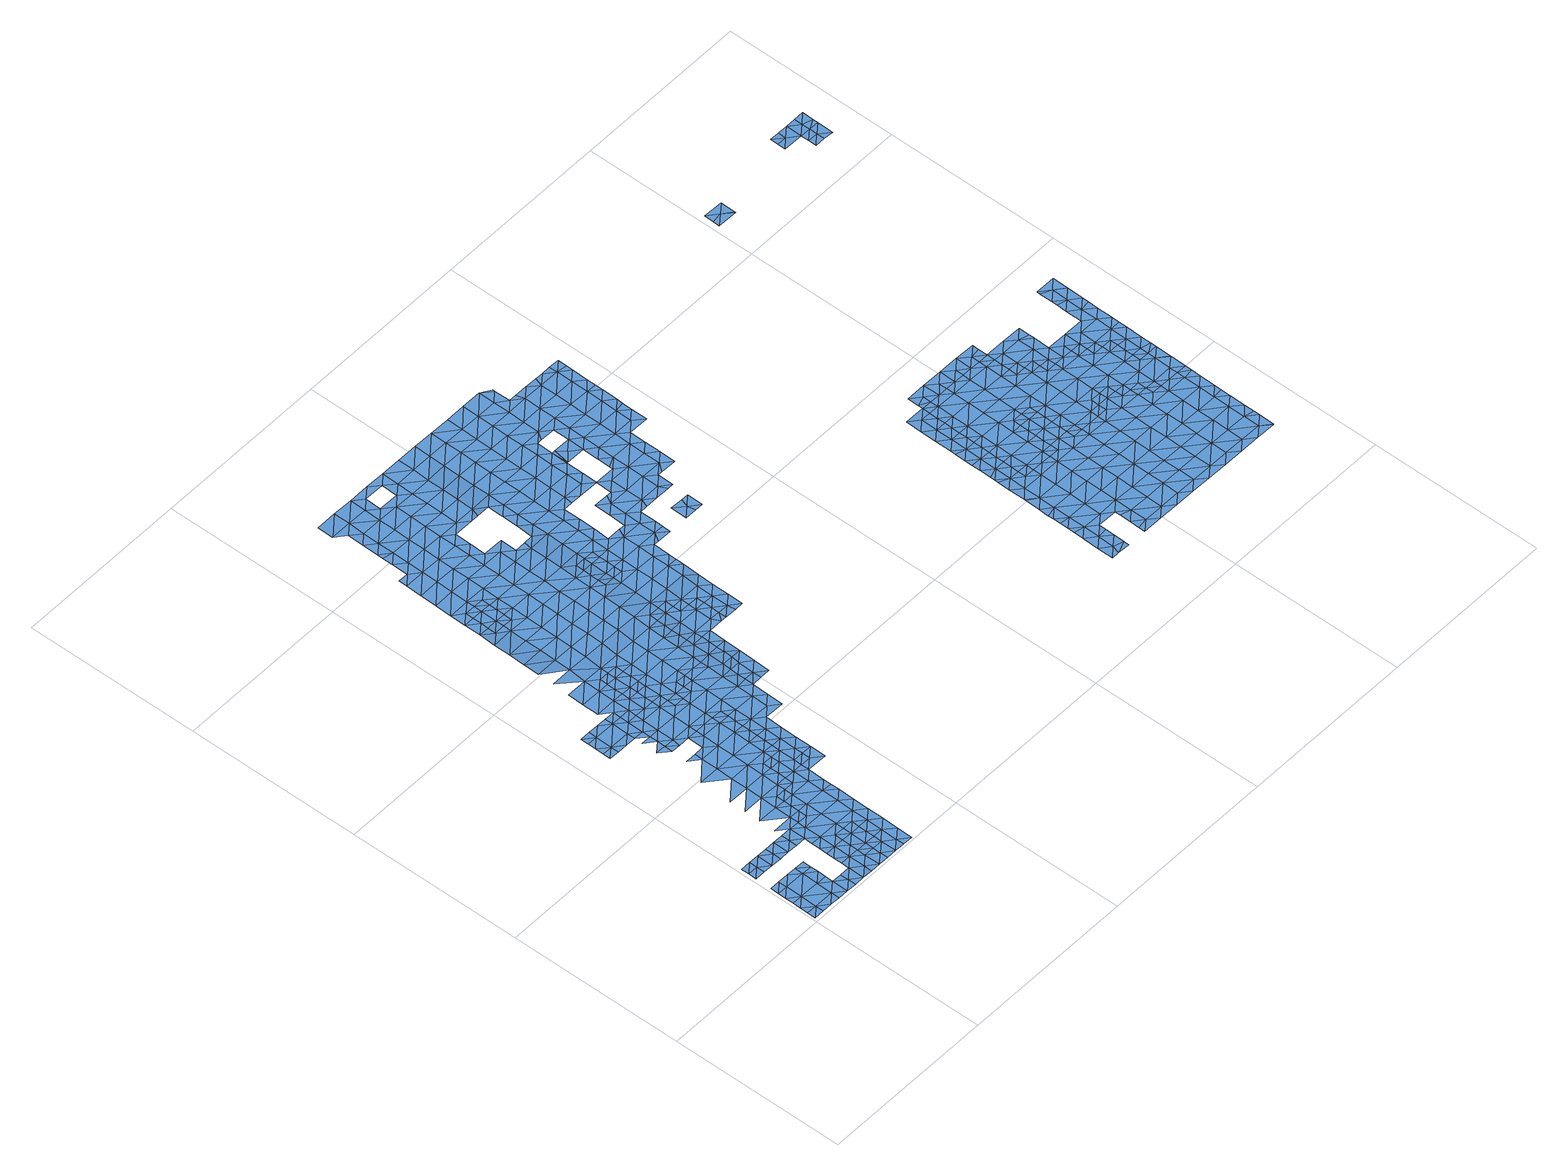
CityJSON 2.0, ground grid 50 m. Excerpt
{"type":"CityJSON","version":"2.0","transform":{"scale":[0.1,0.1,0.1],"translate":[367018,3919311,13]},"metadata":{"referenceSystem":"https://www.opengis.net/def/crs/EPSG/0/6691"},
"CityObjects":{
"waterbody1":{"type":"WaterBody","attributes":{"name":"9","class":"1140","function":"1","WaterBodyRiverFloodingRiskAttribute.description":"5","WaterBodyRiverFloodingRiskAttribute.rankOrg":"1","WaterBodyRiverFloodingRiskAttribute.adminType":"2","WaterBodyRiverFloodingRiskAttribute.scale":"L1"},"geometry":[{"type":"MultiSurface","lod":"1","boundaries":[[[0,1,2]],[[1,3,2]],[[4,5,2]],[[6,5,4]],[[6,7,8]],[[3,9,2]],[[9,3,10]],[[9,11,2]],[[2,11,4]],[[7,12,13]],[[11,14,4]],[[14,15,4]],[[4,15,6]],[[12,16,17]],[[15,18,6]],[[19,17,16]],[[7,6,20]],[[15,21,18]],[[20,22,7]],[[22,16,12]],[[23,24,25]],[[6,18,20]],[[12,7,22]],[[26,24,23]],[[27,19,28]],[[21,29,18]],[[30,31,26]],[[29,32,18]],[[33,20,18]],[[34,35,30]],[[32,33,18]],[[36,37,16]],[[28,19,38]],[[16,22,36]],[[19,16,37]],[[33,39,20]],[[39,40,20]],[[20,40,22]],[[38,19,37]],[[41,36,22]],[[40,41,22]],[[38,42,43]],[[44,45,46]],[[47,48,49]],[[38,37,42]],[[46,47,49]],[[48,50,49]],[[51,37,36]],[[52,41,40]],[[53,43,42]],[[54,45,55]],[[44,46,49]],[[56,51,36]],[[50,57,49]],[[55,45,44]],[[56,36,41]],[[55,58,54]],[[59,54,58]],[[60,44,49]],[[52,61,41]],[[51,62,37]],[[53,42,63]],[[60,49,57]],[[42,37,62]],[[61,64,41]],[[64,65,41]],[[42,62,63]],[[66,44,60]],[[56,41,65]],[[55,44,67]],[[67,44,66]],[[65,68,56]],[[69,58,70]],[[70,71,72]],[[68,73,56]],[[60,57,74]],[[74,57,75]],[[76,77,55]],[[55,77,58]],[[76,55,67]],[[51,56,73]],[[78,72,71]],[[79,63,62]],[[73,80,51]],[[81,60,74]],[[71,82,78]],[[80,83,51]],[[75,84,74]],[[62,51,83]],[[85,78,82]],[[77,86,58]],[[87,79,62]],[[74,88,81]],[[82,89,85]],[[85,90,91]],[[84,88,74]],[[87,62,83]],[[70,58,86]],[[92,93,94]],[[95,84,92]],[[96,71,70]],[[97,79,87]],[[98,91,99]],[[99,100,98]],[[86,77,101]],[[92,94,95]],[[100,102,98]],[[90,85,89]],[[95,103,84]],[[104,70,86]],[[84,103,88]],[[105,82,71]],[[106,98,102]],[[99,91,90]],[[102,107,106]],[[94,108,95]],[[101,109,86]],[[96,70,104]],[[107,110,106]],[[111,112,113]],[[114,106,110]],[[111,88,112]],[[115,99,90]],[[116,117,95]],[[88,103,112]],[[116,95,108]],[[105,71,96]],[[89,82,105]],[[103,95,117]],[[118,113,119]],[[113,112,119]],[[109,118,119]],[[120,121,86]],[[86,109,120]],[[90,89,122]],[[123,112,103]],[[124,125,114]],[[115,90,126]],[[122,89,105]],[[114,110,124]],[[104,86,121]],[[127,114,125]],[[109,119,120]],[[103,117,128]],[[121,129,104]],[[130,119,112]],[[110,131,124]],[[125,132,127]],[[133,90,122]],[[126,90,133]],[[96,104,129]],[[134,127,132]],[[117,135,128]],[[123,103,128]],[[123,130,112]],[[129,136,96]],[[137,120,119]],[[132,138,134]],[[139,140,141]],[[105,96,136]],[[124,131,142]],[[138,141,140]],[[143,126,133]],[[144,126,143]],[[140,134,138]],[[135,145,128]],[[130,137,119]],[[146,144,143]],[[136,147,105]],[[148,121,120]],[[142,149,124]],[[150,125,124]],[[122,105,147]],[[151,152,142]],[[151,146,152]],[[153,123,128]],[[146,143,152]],[[147,154,122]],[[155,129,121]],[[153,128,145]],[[133,122,154]],[[125,156,132]],[[149,142,152]],[[157,141,158]],[[154,159,133]],[[159,152,143]],[[141,138,158]],[[150,124,149]],[[120,137,148]],[[160,136,129]],[[153,161,123]],[[157,162,163]],[[143,133,159]],[[153,145,164]],[[132,165,138]],[[163,162,166]],[[130,123,161]],[[162,157,158]],[[155,121,148]],[[167,149,152]],[[156,125,150]],[[168,147,136]],[[169,170,166]],[[138,171,158]],[[164,172,153]],[[160,129,155]],[[173,150,149]],[[166,162,169]],[[165,132,156]],[[174,154,147]],[[130,161,175]],[[137,130,176]],[[152,159,167]],[[177,178,179]],[[153,180,161]],[[181,179,182]],[[180,153,172]],[[183,170,169]],[[168,136,160]],[[182,170,183]],[[130,175,176]],[[184,156,150]],[[171,138,165]],[[171,185,158]],[[181,177,179]],[[148,137,186]],[[183,181,182]],[[149,167,173]],[[187,188,161]],[[161,188,175]],[[162,158,185]],[[186,137,176]],[[186,189,148]],[[161,180,187]],[[174,147,168]],[[159,154,174]],[[190,191,172]],[[172,191,180]],[[192,165,156]],[[169,162,185]],[[155,148,189]],[[150,173,184]],[[193,194,175]],[[175,194,176]],[[169,195,183]],[[189,196,155]],[[175,188,193]],[[167,159,197]],[[197,159,174]],[[198,180,191]],[[199,195,169]],[[200,173,167]],[[160,155,196]],[[201,186,176]],[[199,169,185]],[[183,195,181]],[[156,184,192]],[[202,201,176]],[[190,203,191]],[[196,204,160]],[[176,194,202]],[[204,174,168]],[[205,206,165]],[[207,167,197]],[[208,184,173]],[[168,160,204]],[[209,185,171]],[[165,192,205]],[[171,165,206]],[[210,192,184]],[[211,191,203]],[[198,191,211]],[[212,197,174]],[[200,167,207]],[[200,208,173]],[[213,186,201]],[[208,210,184]],[[181,195,214]],[[177,181,215]],[[189,186,213]],[[210,216,192]],[[205,192,216]],[[171,206,209]],[[174,204,212]],[[217,195,199]],[[197,218,207]],[[181,214,215]],[[199,185,219]],[[196,220,204]],[[201,221,213]],[[196,189,222]],[[216,223,205]],[[224,218,197]],[[195,225,214]],[[189,213,222]],[[206,205,223]],[[185,209,219]],[[197,212,224]],[[207,226,200]],[[227,228,204]],[[204,228,212]],[[221,229,213]],[[196,230,220]],[[204,220,227]],[[231,209,206]],[[214,232,215]],[[217,199,219]],[[195,217,225]],[[208,200,233]],[[196,222,230]],[[214,225,232]],[[210,208,234]],[[235,236,212]],[[229,237,213]],[[226,207,218]],[[212,228,235]],[[238,239,240]],[[224,212,236]],[[206,223,231]],[[241,239,229]],[[213,242,222]],[[243,220,230]],[[233,200,226]],[[241,240,239]],[[208,233,234]],[[239,237,229]],[[219,209,244]],[[226,245,233]],[[246,217,219]],[[247,225,217]],[[222,248,230]],[[215,232,249]],[[223,250,231]],[[209,231,244]],[[238,251,239]],[[242,213,237]],[[243,230,252]],[[224,236,253]],[[254,255,256]],[[257,255,258]],[[248,252,230]],[[257,256,255]],[[246,219,244]],[[218,224,259]],[[260,247,217]],[[246,260,217]],[[248,222,242]],[[251,261,239]],[[236,262,253]],[[259,224,253]],[[249,232,263]],[[245,226,264]],[[265,266,251]],[[239,267,237]],[[265,258,266]],[[226,218,268]],[[258,255,266]],[[269,231,250]],[[231,270,244]],[[271,255,254]],[[272,273,252]],[[262,274,253]],[[268,218,259]],[[266,261,251]],[[248,272,252]],[[237,275,242]],[[276,266,255]],[[277,263,247]],[[264,226,268]],[[273,272,278]],[[263,279,249]],[[271,276,255]],[[260,277,247]],[[267,239,261]],[[267,275,237]],[[280,281,278]],[[282,259,253]],[[250,283,269]],[[284,285,264]],[[280,274,281]],[[242,286,248]],[[231,269,270]],[[276,287,266]],[[277,279,263]],[[266,287,261]],[[246,244,288]],[[278,272,280]],[[275,286,242]],[[264,268,284]],[[283,289,269]],[[290,268,259]],[[253,274,282]],[[260,246,288]],[[291,277,260]],[[284,292,285]],[[293,267,261]],[[244,270,288]],[[285,292,294]],[[287,293,261]],[[274,280,282]],[[295,284,268]],[[296,289,294]],[[289,297,269]],[[298,279,277]],[[272,248,299]],[[291,260,288]],[[259,282,290]],[[269,300,270]],[[267,301,275]],[[280,302,282]],[[301,267,293]],[[294,292,296]],[[248,286,299]],[[297,300,269]],[[296,297,289]],[[280,272,303]],[[301,304,275]],[[305,286,275]],[[268,290,295]],[[306,290,282]],[[302,306,282]],[[304,305,275]],[[277,291,298]],[[280,303,302]],[[292,284,307]],[[272,299,303]],[[300,308,270]],[[309,291,288]],[[284,295,307]],[[305,310,286]],[[311,295,290]],[[288,270,308]],[[306,311,290]],[[286,310,299]],[[279,298,312]],[[296,292,313]],[[303,314,302]],[[292,307,313]],[[315,307,295]],[[291,316,298]],[[311,315,295]],[[310,317,299]],[[297,296,318]],[[299,317,303]],[[309,288,308]],[[296,313,318]],[[319,314,303]],[[298,320,312]],[[315,321,307]],[[316,320,298]],[[317,310,322]],[[317,323,303]],[[291,309,316]],[[307,324,313]],[[297,318,325]],[[300,297,326]],[[300,327,308]],[[303,323,319]],[[321,324,307]],[[326,297,325]],[[326,327,300]],[[328,317,322]],[[329,321,315]],[[313,330,318]],[[308,331,309]],[[324,330,313]],[[330,325,318]],[[328,332,317]],[[333,319,334]],[[332,335,317]],[[319,323,334]],[[336,337,333]],[[338,326,325]],[[323,317,335]],[[334,336,333]],[[321,329,339]],[[308,327,331]],[[340,334,323]],[[330,338,325]],[[335,340,323]],[[316,309,341]],[[342,327,326]],[[341,309,331]],[[343,324,321]],[[344,321,339]],[[338,342,326]],[[345,337,336]],[[320,316,346]],[[340,347,334]],[[334,347,336]],[[327,348,331]],[[316,341,346]],[[324,349,330]],[[342,348,327]],[[343,321,344]],[[345,336,350]],[[351,350,336]],[[347,351,336]],[[339,352,344]],[[330,353,338]],[[340,354,347]],[[349,353,330]],[[341,331,355]],[[324,343,349]],[[356,347,354]],[[338,357,342]],[[331,348,355]],[[344,358,343]],[[353,357,338]],[[346,341,359]],[[344,352,358]],[[359,341,355]],[[360,350,351]],[[352,350,360]],[[343,361,349]],[[356,362,347]],[[343,358,361]],[[347,363,351]],[[364,346,359]],[[348,342,365]],[[366,352,360]],[[367,349,361]],[[353,349,367]],[[342,357,365]],[[368,359,355]],[[351,369,360]],[[370,362,356]],[[371,367,361]],[[355,348,372]],[[363,369,351]],[[372,348,365]],[[347,362,363]],[[369,366,360]],[[357,353,373]],[[367,371,374]],[[375,374,371]],[[353,367,373]],[[376,364,359]],[[368,355,372]],[[377,362,370]],[[357,378,365]],[[371,379,375]],[[366,380,381]],[[363,362,382]],[[376,359,368]],[[369,380,366]],[[357,373,378]],[[362,377,382]],[[381,380,383]],[[379,384,375]],[[374,375,384]],[[373,385,378]],[[386,379,383]],[[372,365,387]],[[363,388,369]],[[372,389,368]],[[365,378,387]],[[385,390,378]],[[383,380,386]],[[391,388,382]],[[363,382,388]],[[392,384,379]],[[389,372,387]],[[369,393,380]],[[389,394,368]],[[368,395,376]],[[379,386,392]],[[380,393,386]],[[396,387,378]],[[369,388,397]],[[384,398,390]],[[391,399,388]],[[384,392,398]],[[400,392,386]],[[369,397,393]],[[378,390,401]],[[368,394,395]],[[393,400,386]],[[402,397,388]],[[390,398,401]],[[403,398,392]],[[388,399,402]],[[378,401,396]],[[394,389,404]],[[400,403,392]],[[389,387,405]],[[404,406,394]],[[407,401,398]],[[394,406,395]],[[393,397,408]],[[397,402,408]],[[387,396,405]],[[404,389,405]],[[393,409,400]],[[410,395,406]],[[405,411,404]],[[407,398,403]],[[393,408,409]],[[401,412,396]],[[407,412,401]],[[409,413,400]],[[414,405,396]],[[400,415,403]],[[405,416,411]],[[403,417,407]],[[396,412,418]],[[419,413,409]],[[414,396,418]],[[405,414,416]],[[400,413,415]],[[407,420,412]],[[417,420,407]],[[403,415,417]],[[419,421,413]],[[413,421,415]],[[416,414,422]],[[423,414,418]],[[418,412,424]],[[425,417,415]],[[421,426,415]],[[412,420,424]],[[422,414,427]],[[425,415,426]],[[428,420,417]],[[423,418,424]],[[414,423,427]],[[428,417,425]],[[429,430,420]],[[420,430,424]],[[429,420,428]],[[431,427,423]],[[430,432,424]],[[423,424,432]],[[433,431,423]],[[432,434,423]],[[433,423,434]]]}]},
"waterbody2":{"type":"WaterBody","attributes":{"name":"9","class":"1140","function":"1","WaterBodyRiverFloodingRiskAttribute.description":"5","WaterBodyRiverFloodingRiskAttribute.rankOrg":"1","WaterBodyRiverFloodingRiskAttribute.adminType":"2","WaterBodyRiverFloodingRiskAttribute.scale":"L1"},"geometry":[{"type":"MultiSurface","lod":"1","boundaries":[[[435,436,437]],[[438,435,439]],[[440,438,441]],[[442,440,441]],[[443,442,441]],[[444,443,441]],[[445,444,441]],[[437,446,439]],[[446,447,439]],[[447,448,439]],[[448,441,439]],[[441,438,439]],[[435,437,439]],[[445,441,448]]]}]},
"waterbody3":{"type":"WaterBody","attributes":{"name":"9","class":"1140","function":"1","WaterBodyRiverFloodingRiskAttribute.description":"5","WaterBodyRiverFloodingRiskAttribute.rankOrg":"2","WaterBodyRiverFloodingRiskAttribute.adminType":"2","WaterBodyRiverFloodingRiskAttribute.scale":"L1"},"geometry":[{"type":"MultiSurface","lod":"1","boundaries":[[[449,450,451]],[[449,451,452]],[[451,83,452]],[[453,454,455]],[[456,457,458]],[[454,172,459]],[[145,460,459]],[[461,456,462]],[[462,108,463]],[[135,116,460]],[[464,93,92]],[[108,94,463]],[[463,465,462]],[[43,53,466]],[[467,43,466]],[[63,79,465]],[[87,83,451]],[[83,80,452]],[[39,52,40]],[[65,64,468]],[[469,470,471]],[[472,61,52]],[[52,39,472]],[[473,43,467]],[[474,467,466]],[[464,474,93]],[[75,57,464]],[[475,476,477]],[[478,479,477]],[[480,479,478]],[[477,479,481]],[[482,483,484]],[[482,449,452]],[[485,452,486]],[[468,487,486]],[[488,487,468]],[[469,489,470]],[[490,491,492]],[[493,29,494]],[[490,33,32]],[[494,29,21]],[[21,14,494]],[[495,496,497]],[[498,499,500]],[[497,496,501]],[[502,503,500]],[[504,505,506]],[[502,500,499]],[[507,504,506]],[[508,509,510]],[[511,510,509]],[[511,512,510]],[[513,514,512]],[[513,515,514]],[[515,516,514]],[[515,517,516]],[[515,518,517]],[[519,520,521]],[[522,523,519]],[[524,34,30]],[[525,523,35]],[[526,527,528]],[[48,34,529]],[[530,48,47]],[[519,523,525]],[[531,520,519]],[[532,533,530]],[[534,535,531]],[[536,537,538]],[[539,540,481]],[[541,540,539]],[[542,543,544]],[[442,544,545]],[[545,546,547]],[[546,548,547]],[[516,536,538]],[[517,549,550]],[[551,549,517]],[[552,549,551]],[[443,444,528]],[[542,544,527]],[[553,526,528]],[[10,3,527]],[[9,10,554]],[[526,553,555]],[[556,494,554]],[[557,556,558]],[[553,559,555]],[[528,444,553]],[[444,560,553]],[[508,510,561]],[[512,514,510]],[[514,516,538]],[[550,516,517]],[[518,551,517]],[[506,562,507]],[[563,476,564]],[[476,563,477]],[[563,478,477]],[[480,561,479]],[[561,510,479]],[[510,514,479]],[[514,538,479]],[[538,481,479]],[[537,481,538]],[[537,539,481]],[[543,565,544]],[[565,545,544]],[[565,566,545]],[[566,546,545]],[[548,549,547]],[[552,547,549]],[[547,552,436]],[[435,547,436]],[[438,547,435]],[[438,545,547]],[[440,545,438]],[[442,545,440]],[[528,442,443]],[[528,544,442]],[[528,527,544]],[[527,526,10]],[[10,526,554]],[[555,554,526]],[[554,555,556]],[[556,555,558]],[[558,555,559]],[[559,553,567]],[[560,567,553]],[[567,560,568]],[[569,568,560]],[[569,570,568]],[[569,571,570]],[[571,569,446]],[[447,446,569]],[[445,448,560]],[[560,444,445]],[[572,446,437]],[[437,436,572]],[[569,448,447]],[[569,560,448]],[[533,534,531]],[[531,530,533]],[[519,530,531]],[[525,530,519]],[[530,525,48]],[[48,525,34]],[[35,34,525]],[[573,522,519]],[[521,573,519]],[[531,535,574]],[[574,520,531]],[[507,562,575]],[[499,562,506]],[[499,506,502]],[[505,502,506]],[[540,475,481]],[[477,481,475]],[[503,501,500]],[[496,500,501]],[[500,496,498]],[[495,497,1]],[[497,542,1]],[[576,542,497]],[[576,497,501]],[[542,527,1]],[[3,1,527]],[[9,554,11]],[[554,494,11]],[[14,11,494]],[[14,21,15]],[[32,29,490]],[[493,490,29]],[[490,493,491]],[[493,577,491]],[[493,556,577]],[[494,556,493]],[[577,556,557]],[[487,485,486]],[[485,482,452]],[[485,483,482]],[[47,46,530]],[[532,530,46]],[[50,48,529]],[[57,50,529]],[[57,529,464]],[[529,524,464]],[[529,34,524]],[[524,474,464]],[[524,467,474]],[[524,26,467]],[[30,26,524]],[[23,467,26]],[[23,473,467]],[[23,25,473]],[[39,33,472]],[[490,472,33]],[[472,490,471]],[[490,492,471]],[[472,471,61]],[[470,61,471]],[[470,468,61]],[[468,470,488]],[[470,489,488]],[[64,61,468]],[[68,65,486]],[[468,486,65]],[[73,68,486]],[[486,452,73]],[[80,73,452]],[[53,63,466]],[[466,63,465]],[[463,466,465]],[[474,466,463]],[[93,474,463]],[[94,93,463]],[[116,108,460]],[[462,460,108]],[[456,460,462]],[[460,456,459]],[[456,454,459]],[[458,454,456]],[[455,578,453]],[[578,203,453]],[[190,453,203]],[[190,172,453]],[[117,116,135]],[[145,135,460]],[[164,145,459]],[[172,164,459]],[[84,75,464]],[[92,84,464]],[[453,172,454]],[[579,457,461]],[[461,457,456]],[[580,579,461]],[[449,580,461]],[[449,484,580]],[[482,484,449]],[[461,450,449]],[[461,462,450]],[[462,465,450]],[[450,465,97]],[[79,97,465]],[[450,97,451]],[[97,87,451]],[[581,572,582]],[[581,583,572]],[[584,571,583]],[[584,585,571]],[[571,585,570]],[[436,582,572]],[[583,446,572]],[[571,446,583]],[[582,436,552]],[[586,582,552]],[[586,552,551]]]}]},
"waterbody4":{"type":"WaterBody","attributes":{"name":"9","class":"1140","function":"1","WaterBodyRiverFloodingRiskAttribute.description":"5","WaterBodyRiverFloodingRiskAttribute.rankOrg":"1","WaterBodyRiverFloodingRiskAttribute.adminType":"2","WaterBodyRiverFloodingRiskAttribute.scale":"L1"},"geometry":[{"type":"MultiSurface","lod":"1","boundaries":[[[469,492,587]],[[469,471,492]],[[491,588,587]],[[489,587,588]],[[587,489,469]],[[492,491,587]]]}]},
"waterbody5":{"type":"WaterBody","attributes":{"name":"9","class":"1140","function":"1","WaterBodyRiverFloodingRiskAttribute.description":"5","WaterBodyRiverFloodingRiskAttribute.rankOrg":"2","WaterBodyRiverFloodingRiskAttribute.adminType":"2","WaterBodyRiverFloodingRiskAttribute.scale":"L1"},"geometry":[{"type":"MultiSurface","lod":"1","boundaries":[[[589,118,109]],[[101,589,109]],[[118,589,113]],[[590,111,113]],[[113,589,590]],[[101,76,589]],[[76,101,77]],[[81,88,111]],[[76,67,589]],[[589,67,590]],[[67,66,590]],[[66,60,590]],[[81,590,60]],[[81,111,590]]]}]},
"waterbody6":{"type":"WaterBody","attributes":{"name":"9","class":"1140","function":"1","WaterBodyRiverFloodingRiskAttribute.description":"5","WaterBodyRiverFloodingRiskAttribute.rankOrg":"2","WaterBodyRiverFloodingRiskAttribute.adminType":"2","WaterBodyRiverFloodingRiskAttribute.scale":"L1"},"geometry":[{"type":"MultiSurface","lod":"1","boundaries":[[[146,591,592]],[[115,592,99]],[[131,151,142]],[[151,591,146]],[[591,151,131]],[[592,591,102]],[[100,99,592]],[[102,100,592]],[[107,102,591]],[[107,591,110]],[[131,110,591]],[[592,144,146]],[[592,126,144]],[[115,126,592]]]}]},
"waterbody7":{"type":"WaterBody","attributes":{"name":"9","class":"1140","function":"1","WaterBodyRiverFloodingRiskAttribute.description":"5","WaterBodyRiverFloodingRiskAttribute.rankOrg":"1","WaterBodyRiverFloodingRiskAttribute.adminType":"2","WaterBodyRiverFloodingRiskAttribute.scale":"L1"},"geometry":[{"type":"MultiSurface","lod":"1","boundaries":[[[593,594,595]],[[455,458,596]],[[458,455,454]],[[578,596,595]],[[597,594,593]],[[458,457,596]],[[578,455,596]],[[595,596,593]],[[597,593,580]],[[579,580,593]],[[579,593,457]],[[457,593,596]]]}]},
"waterbody8":{"type":"WaterBody","attributes":{"name":"9","class":"1140","function":"1","WaterBodyRiverFloodingRiskAttribute.description":"5","WaterBodyRiverFloodingRiskAttribute.rankOrg":"2","WaterBodyRiverFloodingRiskAttribute.adminType":"2","WaterBodyRiverFloodingRiskAttribute.scale":"L1"},"geometry":[{"type":"MultiSurface","lod":"1","boundaries":[[[265,598,258]],[[599,600,211]],[[599,211,601]],[[599,601,257]],[[599,257,258]],[[193,188,602]],[[598,265,251]],[[598,251,238]],[[187,600,188]],[[202,603,201]],[[240,241,603]],[[188,600,602]],[[198,211,600]],[[241,229,603]],[[221,201,603]],[[202,194,603]],[[194,602,603]],[[603,229,221]],[[258,598,599]],[[601,256,257]],[[240,603,602]],[[193,602,194]],[[187,180,600]],[[180,198,600]],[[238,240,598]],[[598,240,602]],[[600,598,602]],[[599,598,600]]]}]},
"waterbody9":{"type":"WaterBody","attributes":{"name":"9","class":"1140","function":"1","WaterBodyRiverFloodingRiskAttribute.description":"5","WaterBodyRiverFloodingRiskAttribute.rankOrg":"2","WaterBodyRiverFloodingRiskAttribute.adminType":"2","WaterBodyRiverFloodingRiskAttribute.scale":"L1"},"geometry":[{"type":"MultiSurface","lod":"1","boundaries":[[[262,281,274]],[[604,281,262]],[[281,604,278]],[[262,235,604]],[[220,243,227]],[[227,243,605]],[[278,604,605]],[[605,273,278]],[[243,273,605]],[[252,273,243]],[[227,605,228]],[[228,605,604]],[[235,228,604]],[[236,235,262]]]}]},
"waterbody10":{"type":"WaterBody","attributes":{"name":"9","class":"1140","function":"1","WaterBodyRiverFloodingRiskAttribute.description":"5","WaterBodyRiverFloodingRiskAttribute.rankOrg":"1","WaterBodyRiverFloodingRiskAttribute.adminType":"2","WaterBodyRiverFloodingRiskAttribute.scale":"L1"},"geometry":[{"type":"MultiSurface","lod":"1","boundaries":[[[606,607,608]],[[607,606,609]],[[608,607,610]],[[609,611,607]],[[607,612,610]],[[607,611,612]]]}]},
"waterbody11":{"type":"WaterBody","attributes":{"name":"9","class":"1140","function":"1","WaterBodyRiverFloodingRiskAttribute.description":"5","WaterBodyRiverFloodingRiskAttribute.rankOrg":"1","WaterBodyRiverFloodingRiskAttribute.adminType":"2","WaterBodyRiverFloodingRiskAttribute.scale":"L1"},"geometry":[{"type":"MultiSurface","lod":"1","boundaries":[[[613,614,615]],[[616,617,618]],[[619,618,620]],[[621,614,622]],[[614,621,615]],[[623,624,620]],[[619,616,618]],[[625,620,618]],[[619,620,624]],[[623,626,624]],[[626,627,628]],[[627,629,628]],[[621,617,615]],[[616,615,617]],[[615,616,613]],[[630,619,624]],[[626,630,624]],[[628,630,626]],[[631,630,628]],[[632,631,628]],[[629,632,628]],[[625,618,617]]]}]},
"waterbody12":{"type":"WaterBody","attributes":{"name":"9","class":"1140","function":"1","WaterBodyRiverFloodingRiskAttribute.description":"5","WaterBodyRiverFloodingRiskAttribute.rankOrg":"1","WaterBodyRiverFloodingRiskAttribute.adminType":"2","WaterBodyRiverFloodingRiskAttribute.scale":"L1"},"geometry":[{"type":"MultiSurface","lod":"1","boundaries":[[[633,634,635]],[[633,636,637]],[[638,634,639]],[[636,633,635]],[[635,640,636]],[[641,642,643]],[[644,645,646]],[[641,647,638]],[[648,649,647]],[[645,650,646]],[[651,652,648]],[[651,653,652]],[[654,642,655]],[[649,656,635]],[[649,635,647]],[[657,658,659]],[[660,659,661]],[[662,663,664]],[[647,635,634]],[[647,634,638]],[[665,666,667]],[[665,662,666]],[[662,665,668]],[[669,668,665]],[[670,671,672]],[[670,673,671]],[[673,674,675]],[[676,677,678]],[[676,679,677]],[[652,649,648]],[[665,676,678]],[[671,680,672]],[[672,680,681]],[[680,682,681]],[[683,682,680]],[[684,682,683]],[[685,682,684]],[[685,686,682]],[[685,687,686]],[[688,687,685]],[[688,689,687]],[[689,688,690]],[[688,691,690]],[[691,692,690]],[[691,693,692]],[[684,693,691]],[[693,694,692]],[[694,693,695]],[[693,696,695]],[[693,683,696]],[[695,696,697]],[[696,680,697]],[[698,699,700]],[[701,702,703]],[[701,704,705]],[[706,707,699]],[[708,709,690]],[[710,711,712]],[[713,714,712]],[[715,713,716]],[[655,717,694]],[[655,718,717]],[[639,719,638]],[[720,721,722]],[[723,724,721]],[[725,723,721]],[[726,725,727]],[[728,729,727]],[[660,657,659]],[[730,657,660]],[[731,732,733]],[[734,735,733]],[[736,733,735]],[[737,736,738]],[[737,739,740]],[[736,741,733]],[[733,741,731]],[[742,741,736]],[[742,736,743]],[[736,737,743]],[[740,743,737]],[[705,739,701]],[[701,739,737]],[[701,737,744]],[[702,701,744]],[[737,745,744]],[[745,737,738]],[[736,746,738]],[[746,736,735]],[[697,680,747]],[[695,697,748]],[[749,748,697]],[[749,750,748]],[[751,752,753]],[[754,645,755]],[[645,644,756]],[[751,757,752]],[[756,758,757]],[[759,756,644]],[[759,760,761]],[[762,763,764]],[[761,765,766]],[[767,768,769]],[[770,767,769]],[[770,769,771]],[[772,749,773]],[[747,749,697]],[[747,680,671]],[[673,675,671]],[[774,675,674]],[[677,679,775]],[[679,676,776]],[[763,758,764]],[[756,764,758]],[[759,764,756]],[[764,759,761]],[[764,761,762]],[[761,766,762]],[[777,766,765]],[[778,770,771]],[[773,779,780]],[[779,781,782]],[[773,781,779]],[[749,781,773]],[[747,781,749]],[[781,747,671]],[[675,781,671]],[[675,782,781]],[[782,675,774]],[[656,640,635]],[[732,730,660]],[[732,660,733]],[[733,660,734]],[[660,661,734]],[[750,749,772]],[[783,750,772]],[[784,750,783]],[[750,784,785]],[[786,785,784]],[[785,786,654]],[[787,654,786]],[[654,787,642]],[[787,643,642]],[[787,788,643]],[[788,787,789]],[[788,789,760]],[[760,789,790]],[[789,786,790]],[[760,790,791]],[[791,790,769]],[[769,790,771]],[[771,790,783]],[[778,771,783]],[[778,783,792]],[[768,791,769]],[[765,791,768]],[[663,686,793]],[[794,795,687]],[[794,687,796]],[[687,698,796]],[[700,796,698]],[[699,797,700]],[[797,699,703]],[[699,701,703]],[[761,791,765]],[[761,760,791]],[[759,788,760]],[[788,759,644]],[[788,644,643]],[[646,643,644]],[[643,646,641]],[[641,646,647]],[[646,648,647]],[[650,648,646]],[[650,651,648]],[[754,650,645]],[[780,792,772]],[[699,704,701]],[[707,704,699]],[[798,706,689]],[[689,706,698]],[[706,699,698]],[[689,709,798]],[[664,663,799]],[[799,663,793]],[[686,795,800]],[[751,756,757]],[[756,751,645]],[[751,755,645]],[[753,755,751]],[[801,753,752]],[[690,711,708]],[[690,802,711]],[[711,802,712]],[[712,802,713]],[[713,802,716]],[[716,802,717]],[[802,692,717]],[[718,716,717]],[[718,638,716]],[[641,638,718]],[[642,641,718]],[[642,718,655]],[[719,716,638]],[[719,715,716]],[[714,722,712]],[[721,712,722]],[[681,663,662]],[[664,803,662]],[[724,712,721]],[[724,710,712]],[[726,727,804]],[[729,804,727]],[[805,729,728]],[[727,806,728]],[[727,721,806]],[[727,725,721]],[[720,806,721]],[[776,676,667]],[[676,665,667]],[[662,803,666]],[[662,668,681]],[[678,669,665]],[[672,681,668]],[[682,663,681]],[[683,680,696]],[[684,683,693]],[[686,800,793]],[[685,684,691]],[[682,686,663]],[[686,687,795]],[[688,685,691]],[[689,698,687]],[[690,709,689]],[[807,661,659]],[[807,659,622]],[[658,622,659]],[[690,692,802]],[[717,692,694]],[[695,655,694]],[[785,695,748]],[[750,785,748]],[[772,773,780]],[[783,772,792]],[[790,784,783]],[[790,786,784]],[[785,654,695]],[[786,789,787]],[[654,655,695]],[[808,765,768]],[[809,808,768]],[[809,768,810]],[[777,765,808]],[[767,810,768]]]}]},
"waterbody13":{"type":"WaterBody","attributes":{"name":"9","class":"1140","function":"1","WaterBodyRiverFloodingRiskAttribute.description":"5","WaterBodyRiverFloodingRiskAttribute.rankOrg":"2","WaterBodyRiverFloodingRiskAttribute.adminType":"2","WaterBodyRiverFloodingRiskAttribute.scale":"L1"},"geometry":[{"type":"MultiSurface","lod":"1","boundaries":[[[656,811,640]],[[652,811,649]],[[656,649,811]],[[708,711,812]],[[708,812,709]],[[709,812,813]],[[798,709,813]],[[707,706,813]],[[707,813,704]],[[704,813,814]],[[705,704,814]],[[652,653,811]],[[815,617,816]],[[617,621,816]],[[621,622,816]],[[658,657,816]],[[817,816,657]],[[816,817,818]],[[818,817,819]],[[818,819,820]],[[821,820,822]],[[822,820,819]],[[823,822,819]],[[824,822,823]],[[822,824,825]],[[822,825,804]],[[729,805,821]],[[826,821,805]],[[821,826,827]],[[827,826,828]],[[827,828,829]],[[829,828,830]],[[829,830,831]],[[829,831,832]],[[832,831,626]],[[832,626,623]],[[833,834,835]],[[814,812,836]],[[837,838,833]],[[833,838,834]],[[836,812,724]],[[833,835,839]],[[840,839,835]],[[753,801,841]],[[753,841,755]],[[842,755,841]],[[842,841,843]],[[842,843,844]],[[842,844,653]],[[651,842,653]],[[651,754,842]],[[754,651,650]],[[754,755,842]],[[653,844,811]],[[844,843,845]],[[846,845,843]],[[845,840,835]],[[833,839,847]],[[834,848,835]],[[838,849,834]],[[833,850,837]],[[847,850,833]],[[625,617,815]],[[620,625,815]],[[623,620,832]],[[627,626,831]],[[832,620,815]],[[829,832,815]],[[830,851,831]],[[830,828,852]],[[827,829,818]],[[826,853,828]],[[821,827,820]],[[826,805,854]],[[804,729,821]],[[728,854,805]],[[726,825,725]],[[822,804,821]],[[825,824,836]],[[823,743,824]],[[741,823,819]],[[827,818,820]],[[710,724,812]],[[829,815,818]],[[815,816,818]],[[730,817,657]],[[816,622,658]],[[806,720,855]],[[705,814,739]],[[813,812,814]],[[798,813,706]],[[711,710,812]],[[856,857,848]],[[637,636,857]],[[639,633,858]],[[859,855,858]],[[728,806,854]],[[720,722,855]],[[855,722,860]],[[634,633,639]],[[858,719,639]],[[858,855,860]],[[858,860,719]],[[715,719,860]],[[714,713,715]],[[714,715,860]],[[722,714,860]],[[825,836,725]],[[723,725,836]],[[836,724,723]],[[743,740,824]],[[742,743,823]],[[806,855,854]],[[859,854,855]],[[859,861,854]],[[853,862,863]],[[834,856,848]],[[864,865,849]],[[866,867,863]],[[853,863,867]],[[867,828,853]],[[852,828,867]],[[868,852,867]],[[849,838,869]],[[870,831,851]],[[870,627,831]],[[629,627,870]],[[869,871,849]],[[871,864,849]],[[872,851,830]],[[872,830,852]],[[873,868,867]],[[866,873,867]],[[874,863,862]],[[874,862,865]],[[865,862,849]],[[849,862,834]],[[834,862,856]],[[853,856,862]],[[853,826,854]],[[854,861,853]],[[853,861,856]],[[856,861,859]],[[856,859,857]],[[637,857,859]],[[858,637,859]],[[633,637,858]],[[636,640,857]],[[857,640,848]],[[844,845,835]],[[848,844,835]],[[811,844,848]],[[640,811,848]],[[726,804,825]],[[730,732,817]],[[819,732,731]],[[731,741,819]],[[742,823,741]],[[740,739,824]],[[739,814,824]],[[824,814,836]],[[819,817,732]],[[843,875,846]],[[843,876,875]],[[876,843,877]],[[801,877,841]],[[877,843,841]]]}]},
"waterbody14":{"type":"WaterBody","attributes":{"name":"9","class":"1140","function":"1","WaterBodyRiverFloodingRiskAttribute.description":"5","WaterBodyRiverFloodingRiskAttribute.rankOrg":"1","WaterBodyRiverFloodingRiskAttribute.adminType":"2","WaterBodyRiverFloodingRiskAttribute.scale":"L1"},"geometry":[{"type":"MultiSurface","lod":"1","boundaries":[[[847,878,850]],[[879,629,880]],[[870,880,629]],[[870,851,880]],[[845,846,840]],[[840,846,881]],[[846,882,881]],[[882,883,881]],[[884,885,886]],[[839,840,881]],[[839,881,878]],[[847,839,878]],[[887,871,869]],[[864,871,888]],[[871,889,888]],[[889,871,890]],[[891,889,890]],[[892,893,894]],[[892,895,893]],[[872,852,896]],[[872,896,851]],[[880,851,896]],[[897,873,898]],[[899,897,898]],[[837,850,887]],[[879,880,893]],[[838,837,887]],[[887,890,871]],[[894,897,899]],[[898,865,899]],[[874,865,898]],[[869,838,887]],[[888,865,864]],[[893,895,879]],[[897,894,893]],[[863,874,898]],[[899,888,889]],[[865,888,899]],[[868,873,896]],[[897,896,873]],[[873,866,898]],[[866,863,898]],[[897,880,896]],[[900,891,890]],[[897,893,880]],[[901,902,903]],[[896,852,868]],[[878,881,883]],[[883,904,878]],[[905,906,907]],[[905,886,906]],[[906,886,885]],[[901,908,902]],[[902,908,885]],[[900,903,902]],[[902,891,900]],[[909,891,902]],[[885,909,902]],[[885,884,909]],[[910,911,912]],[[912,900,890]],[[912,911,900]],[[882,846,875]],[[900,911,903]],[[908,913,885]],[[914,906,913]],[[904,910,912]],[[914,915,906]],[[912,878,904]],[[878,912,850]],[[850,912,887]],[[906,915,907]],[[913,906,885]],[[912,890,887]]]}]},
"waterbody15":{"type":"WaterBody","attributes":{"name":"9","class":"1140","function":"1","WaterBodyRiverFloodingRiskAttribute.description":"5","WaterBodyRiverFloodingRiskAttribute.rankOrg":"1","WaterBodyRiverFloodingRiskAttribute.adminType":"2","WaterBodyRiverFloodingRiskAttribute.scale":"L1"},"geometry":[{"type":"MultiSurface","lod":"1","boundaries":[[[916,917,918]],[[918,917,919]],[[920,917,921]],[[919,917,922]],[[916,921,917]],[[922,917,920]]]}]},
"waterbody16":{"type":"WaterBody","attributes":{"name":"9","class":"1140","function":"1","WaterBodyRiverFloodingRiskAttribute.description":"5","WaterBodyRiverFloodingRiskAttribute.rankOrg":"2","WaterBodyRiverFloodingRiskAttribute.adminType":"2","WaterBodyRiverFloodingRiskAttribute.scale":"L1"},"geometry":[{"type":"MultiSurface","lod":"1","boundaries":[[[923,924,925]],[[926,923,925]],[[926,925,927]],[[928,927,929]],[[927,930,929]],[[925,924,931]],[[925,930,927]],[[926,932,923]],[[929,930,933]],[[934,928,929]],[[929,935,934]],[[933,935,929]],[[931,930,925]]]}]},
"waterbody17":{"type":"WaterBody","attributes":{"name":"9","class":"1140","function":"1","WaterBodyRiverFloodingRiskAttribute.description":"5","WaterBodyRiverFloodingRiskAttribute.rankOrg":"1","WaterBodyRiverFloodingRiskAttribute.adminType":"2","WaterBodyRiverFloodingRiskAttribute.scale":"L1"},"geometry":[{"type":"MultiSurface","lod":"1","boundaries":[[[936,937,938]],[[926,939,938]],[[926,938,932]],[[938,939,936]],[[940,932,938]],[[938,937,940]],[[939,926,927]]]}]}
},
"vertices":[
[154,263,1],[182,240,1],[211,263,1],[211,239,1],[212,309,1],[155,310,1],[213,355,1],[213,401,1],[156,356,1],[240,262,1],[239,239,1],[240,285,1],[214,447,1],[156,402,1],[240,308,1],[241,331,1],[215,494,1],[158,494,1],[269,354,1],[215,540,1],[270,400,1],[269,331,1],[271,447,1],[188,633,1],[160,633,1],[188,610,1],[189,656,1],[187,563,1],[216,563,1],[297,331,1],[189,679,1],[161,679,1],[298,354,1],[298,377,1],[189,702,1],[161,702,1],[271,493,1],[272,539,1],[244,563,1],[298,400,1],[299,423,1],[327,446,1],[273,585,1],[245,609,1],[219,817,1],[163,818,1],[191,794,1],[190,771,1],[190,748,1],[219,771,1],[218,748,1],[329,538,1],[327,423,1],[273,608,1],[163,864,1],[220,863,1],[328,492,1],[247,747,1],[221,910,1],[164,910,1],[247,794,1],[355,422,1],[329,584,1],[301,608,1],[356,445,1],[356,468,1],[248,817,1],[248,840,1],[356,492,1],[165,957,4],[221,956,7],[222,1002,7],[165,1003,4],[357,515,1],[275,770,1],[275,747,1],[248,863,1],[249,886,1],[166,1049,4],[330,608,1],[357,538,1],[276,793,1],[223,1048,7],[357,561,1],[303,747,1],[167,1095,4],[277,909,1],[358,584,1],[304,793,1],[223,1094,7],[224,1141,7],[167,1142,4],[303,723,1],[303,700,1],[331,700,1],[332,723,1],[279,1001,7],[358,607,1],[168,1188,6],[196,1164,6],[196,1187,7],[277,886,1],[197,1210,7],[332,769,1],[278,955,7],[280,1047,7],[169,1234,6],[197,1234,7],[360,700,1],[306,885,1],[197,1257,7],[305,816,1],[333,815,1],[305,839,1],[169,1280,6],[225,1164,7],[360,723,1],[360,746,1],[305,862,1],[334,862,1],[334,908,1],[335,954,7],[280,1094,7],[390,815,1],[226,1279,8],[227,1326,8],[253,1163,7],[170,1326,6],[389,768,1],[336,1000,7],[390,861,1],[226,1256,8],[228,1372,8],[281,1140,7],[171,1373,6],[389,745,1],[336,1047,7],[391,907,1],[228,1418,8],[173,1442,7],[172,1419,7],[200,1441,8],[254,1256,8],[282,1186,8],[253,1186,8],[417,745,1],[254,1210,8],[337,1093,7],[392,953,7],[283,1278,8],[284,1325,8],[254,1233,8],[282,1232,8],[446,768,1],[338,1139,7],[392,999,7],[284,1371,8],[201,1488,8],[229,1464,8],[338,1185,8],[393,1046,7],[446,814,1],[230,1510,8],[201,1518,8],[445,744,1],[285,1417,8],[202,1534,8],[339,1231,8],[394,1092,7],[230,1557,8],[202,1580,8],[286,1463,8],[474,744,4],[340,1278,8],[394,1138,7],[447,860,1],[448,906,1],[232,1695,9],[176,1696,7],[175,1650,7],[474,790,4],[232,1649,9],[203,1626,8],[231,1603,8],[340,1324,8],[286,1510,8],[448,952,7],[475,813,4],[475,836,4],[449,999,7],[502,744,7],[502,767,7],[341,1370,8],[475,860,4],[476,883,4],[288,1602,8],[450,1045,7],[395,1184,8],[503,790,7],[287,1556,8],[396,1277,8],[476,929,7],[476,906,4],[530,743,7],[450,1091,7],[342,1416,8],[342,1462,8],[396,1231,8],[397,1323,8],[343,1509,8],[369,1347,8],[531,789,7],[451,1137,7],[505,952,10],[288,1648,9],[289,1694,9],[370,1393,8],[345,1601,8],[453,1230,8],[344,1555,8],[479,1068,8],[505,928,8],[506,998,10],[371,1439,8],[452,1184,8],[316,1625,8],[453,1276,8],[479,1091,8],[479,1114,8],[533,928,8],[507,1044,10],[399,1462,8],[317,1671,9],[425,1299,8],[426,1346,8],[480,1137,8],[480,1160,9],[562,951,10],[561,881,7],[561,905,7],[533,882,7],[533,905,7],[563,997,10],[507,1067,10],[400,1508,8],[456,1299,8],[401,1554,8],[373,1624,8],[563,1043,10],[346,1694,9],[427,1438,8],[589,881,7],[535,1067,10],[509,1183,11],[621,788,7],[617,811,7],[588,789,7],[588,812,7],[589,835,7],[509,1229,11],[401,1600,8],[618,904,7],[508,1160,10],[374,1670,9],[482,1299,9],[589,858,7],[617,857,7],[619,950,10],[510,1275,11],[456,1461,8],[457,1507,8],[645,788,7],[564,1089,10],[536,1090,10],[537,1159,10],[619,996,10],[645,834,7],[402,1646,9],[536,1113,10],[403,1693,9],[565,1136,10],[536,1136,10],[565,1182,11],[448,1438,9],[511,1321,11],[483,1345,11],[620,1042,10],[646,880,7],[457,1553,8],[484,1437,10],[566,1228,11],[458,1599,8],[511,1368,11],[647,926,8],[483,1391,11],[567,1274,11],[512,1414,11],[513,1460,11],[459,1646,9],[621,1089,10],[513,1506,11],[647,973,10],[593,1158,10],[621,1135,10],[648,995,10],[648,1019,10],[594,1205,11],[567,1320,11],[514,1552,11],[515,1599,11],[649,1065,10],[595,1251,11],[459,1692,9],[568,1367,11],[632,1158,10],[595,1297,11],[515,1645,11],[678,1088,10],[569,1413,11],[650,1157,10],[516,1691,11],[624,1320,11],[663,1065,10],[678,1134,10],[625,1366,11],[569,1459,11],[570,1505,11],[571,1552,11],[706,1064,10],[622,1297,11],[626,1412,11],[572,1598,11],[706,1088,10],[651,1204,11],[679,1180,11],[706,1110,10],[680,1226,11],[652,1250,11],[626,1458,11],[652,1296,11],[707,1157,10],[572,1644,11],[627,1504,11],[682,1365,11],[681,1319,11],[692,1249,11],[573,1690,11],[736,1179,11],[628,1551,11],[682,1411,11],[708,1249,11],[736,1226,11],[709,1295,11],[683,1457,11],[728,1156,11],[628,1597,11],[764,1156,11],[684,1504,11],[710,1341,11],[629,1643,11],[737,1272,11],[710,1388,11],[792,1178,12],[793,1225,12],[630,1689,11],[684,1550,11],[766,1294,11],[711,1434,11],[686,1642,11],[794,1271,12],[804,1155,12],[712,1388,11],[685,1596,11],[712,1480,11],[719,1434,12],[739,1410,11],[686,1689,11],[820,1155,12],[740,1503,11],[767,1387,12],[794,1317,12],[766,1304,11],[821,1201,12],[766,1341,12],[768,1433,12],[725,1480,12],[795,1363,12],[741,1549,11],[850,1224,12],[742,1595,11],[768,1479,12],[834,1201,12],[796,1410,13],[851,1316,12],[742,1641,11],[743,1688,11],[798,1548,13],[850,1270,12],[796,1456,13],[878,1200,12],[852,1362,12],[797,1502,13],[879,1247,12],[853,1409,13],[771,1618,12],[799,1594,13],[771,1664,11],[853,1455,13],[879,1293,12],[880,1339,12],[771,1671,11],[793,1618,12],[854,1501,13],[909,1362,12],[855,1594,13],[909,1408,13],[827,1617,13],[910,1454,13],[855,1547,13],[937,1338,12],[911,1500,13],[937,1384,12],[862,1617,13],[912,1593,13],[911,1547,13],[938,1431,13],[938,1412,12],[884,1616,13],[939,1477,13],[939,1499,13],[939,1523,13],[910,1616,13],[940,1569,13],[941,1615,13],[940,1588,13],
[237,77,1],[236,54,1],[265,54,1],[237,100,1],[265,77,1],[237,124,1],[266,123,1],[238,147,1],[266,146,1],[295,146,1],[294,123,1],[293,53,1],[294,76,1],[294,100,1],
[443,583,1],[387,630,1],[386,584,1],[386,537,1],[502,721,7],[473,698,4],[501,697,6],[444,675,1],[472,652,3],[473,675,3],[445,721,1],[388,722,1],[444,629,1],[388,676,1],[331,677,1],[275,724,1],[330,631,1],[273,631,1],[217,632,1],[384,445,1],[383,376,1],[383,399,1],[355,376,1],[327,400,1],[214,609,1],[274,678,1],[68,149,1],[39,150,1],[39,126,1],[10,104,1],[38,80,1],[10,81,1],[96,126,1],[442,537,1],[470,513,1],[471,559,1],[414,514,1],[385,491,1],[413,468,1],[412,421,1],[412,375,1],[326,353,1],[354,330,1],[354,353,1],[325,307,1],[269,308,1],[154,240,1],[126,241,1],[154,217,1],[97,241,1],[69,242,1],[97,218,1],[125,195,1],[68,195,1],[97,195,1],[11,196,1],[40,196,1],[40,219,1],[12,219,1],[9,34,1],[9,11,1],[37,34,1],[37,11,1],[66,11,1],[94,10,1],[94,33,1],[122,10,1],[123,56,1],[151,32,1],[151,9,1],[104,726,1],[76,750,1],[76,727,1],[104,703,1],[133,703,1],[217,679,1],[161,726,1],[267,216,1],[210,216,1],[267,169,1],[218,725,1],[162,772,1],[105,773,1],[162,795,1],[134,795,1],[106,796,1],[77,796,1],[123,79,1],[124,102,1],[95,79,1],[124,125,1],[96,149,1],[124,148,1],[182,194,1],[181,171,1],[210,170,1],[209,124,1],[180,101,1],[208,78,1],[180,78,1],[180,55,1],[151,55,1],[179,9,1],[208,32,1],[323,168,1],[268,262,1],[324,215,1],[325,261,1],[353,259,1],[353,237,1],[352,191,1],[323,122,1],[9,58,1],[41,242,1],[10,127,1],[11,150,1],[181,147,1],[181,124,1],[351,145,1],[351,99,1],[322,76,1],[350,53,1],[321,30,1],[264,31,1],[76,704,1],[77,773,1],[12,242,1],[153,194,1],[353,284,1],[530,697,5],[472,629,3],[472,605,2],[264,8,2],[236,8,2],[293,7,2],[321,7,2],[349,6,2],[207,8,2],
[383,352,1],[411,329,1],
[277,863,1],[276,816,1],
[226,1233,8],[225,1187,8],
[500,628,4],[528,605,4],[529,651,4],[501,674,4],[501,605,3],
[561,858,7],[560,812,7],[503,813,7],[571,789,7],[504,859,7],[505,905,7],
[508,1136,10],[507,1090,10],
[796,1063,10],[791,1086,10],[762,1063,10],[819,1063,10],[763,1110,10],[820,1109,10],[799,1109,10],
[1385,915,14],[1384,883,14],[1413,892,14],[1441,915,14],[1441,868,14],[1469,891,14],[1498,914,14],[1497,868,14],[1412,869,14],[1384,869,14],[1526,867,14],[1526,890,14],[1469,868,14],[1554,867,14],[1582,866,14],[1583,889,14],[1611,866,14],[1555,913,14],[1612,912,14],[1611,894,14],
[1663,565,14],[1663,542,14],[1692,564,14],[1692,587,14],[1664,588,14],[1634,519,14],[1634,542,14],[1720,587,14],[1690,472,14],[1689,426,14],[1746,425,14],[1803,424,14],[1804,470,14],[1747,471,14],[1691,518,14],[1748,517,14],[1720,541,14],[1776,494,14],[1776,517,14],[1748,540,14],[1776,540,14],[1632,380,14],[1633,426,14],[1720,564,14],[1383,823,14],[1383,846,14],[1355,847,14],[1354,800,14],[1326,824,14],[1348,338,14],[1348,384,14],[1320,362,14],[1347,292,14],[1319,316,14],[1318,269,14],[1376,315,14],[1375,294,14],[1432,298,14],[1460,290,14],[1432,314,14],[1432,268,14],[1431,240,14],[1460,244,14],[1346,246,14],[1374,237,14],[1375,268,14],[1340,223,14],[1461,337,14],[1404,337,14],[1405,384,14],[1462,383,14],[1462,429,14],[1406,430,14],[1349,431,14],[1350,477,14],[1406,476,14],[1407,522,14],[1464,521,14],[1463,475,14],[1520,474,14],[1519,428,14],[1576,427,14],[1575,381,14],[1519,382,14],[1518,336,14],[1350,523,14],[1351,569,14],[1322,547,14],[1352,615,14],[1323,606,14],[1323,593,14],[1380,592,14],[1380,615,14],[1379,546,14],[1379,569,14],[1464,544,14],[1436,545,14],[1493,567,14],[1493,544,14],[1521,567,14],[1549,543,14],[1550,566,14],[1578,543,14],[1577,520,14],[1577,473,14],[1633,473,14],[1606,542,14],[1550,613,14],[1522,613,14],[1550,589,14],[1494,613,14],[1493,590,14],[1494,637,14],[1494,660,14],[1523,659,14],[1551,659,14],[1523,682,14],[1383,800,14],[1382,754,14],[1382,777,14],[1354,754,14],[1326,778,14],[1325,731,14],[1353,708,14],[1352,662,14],[1324,685,14],[1380,638,14],[1381,661,14],[1382,731,14],[1381,708,14],[1381,684,14],[1324,639,14],[1324,663,14],[1325,715,14],[1517,289,14],[1575,335,14],[1574,289,14],[1631,288,14],[1860,469,14],[1889,473,14],[1861,492,14],[1804,493,14],[1832,493,14],[1860,423,14],[1888,446,14],[1888,400,14],[1802,378,14],[1802,331,14],[1858,331,14],[1887,353,14],[1887,379,14],[1859,377,14],[1858,284,14],[1886,307,14],[1828,216,14],[1857,238,14],[1800,239,14],[1772,216,14],[1744,240,14],[1630,242,14],[1573,242,14],[1431,221,14],[1374,222,14],[1318,223,14],[1886,278,14],[1715,217,14],[1545,220,14],[1601,219,14],[1516,243,14],[1488,221,14],[1687,241,14],[1687,287,14],[1631,334,14],[1688,333,14],[1689,379,14],[1746,379,14],[1745,332,14],[1744,286,14],[1801,285,14],[1658,218,14],[1320,408,14],[1322,496,14],[1321,454,14],[1322,500,14],[1323,583,14],[1407,545,14],[1320,386,14],[1320,424,14],[1889,492,14],[1521,521,14],[1319,344,14],[1495,683,14],[1551,682,14],[1551,636,14],[1327,870,14],[1886,261,14],[1885,217,14],[1885,215,14],
[1748,563,14],[1465,568,14],[1408,568,14],[1408,615,14],[1469,845,14],[1412,846,14],[1411,800,14],[1468,799,14],[1411,753,14],[1467,752,14],[1523,705,14],[1467,706,14],[1410,707,14],[1409,661,14],[1466,660,14],[1580,705,14],[1524,752,14],[1581,751,14],[1525,798,14],[1581,797,14],[1582,843,14],[1525,844,14],[1806,655,14],[1750,656,14],[1806,609,14],[1465,614,14],[1807,678,14],[1778,679,14],[1834,631,14],[1834,608,14],[1861,516,14],[1804,516,14],[1862,562,14],[1805,563,14],[1834,585,14],[1862,585,14],[1835,655,14],[1749,610,14],[1750,702,14],[1835,678,14],[1610,820,14],[1609,773,14],[1637,704,14],[1579,658,14],[1579,612,14],[1693,657,14],[1692,610,14],[1635,565,14],[1635,611,14],[1578,566,14],[1636,658,14],[1694,703,14],[1666,726,14],[1751,725,14],[1722,726,14],[1666,750,14],[1638,750,14],[1638,773,14],[1779,702,14],[1611,843,14],[1779,725,14],[1610,797,14],[1666,773,14],[1694,726,14],[1891,584,14],[1890,540,14],[1890,538,14],
[1863,654,14],[1668,865,14],[1639,842,14],[1862,608,14],[1891,602,14],[1891,631,14],[1838,846,14],[1866,839,14],[1838,863,14],[1807,701,14],[1751,748,14],[1780,771,14],[1808,747,14],[1836,770,14],[1724,833,14],[1696,842,14],[1724,818,14],[1724,864,14],[1638,796,14],[1695,795,14],[1694,749,14],[1723,772,14],[1865,747,14],[1894,796,14],[1865,793,14],[1893,769,14],[1892,677,14],[1838,899,14],[1867,885,14],[1839,909,14],[1894,815,14],[1837,816,14],[1892,701,14],[1893,723,14],[1864,700,14],[1895,862,14],[1895,863,14],[1895,908,14],
[1508,1607,16],[1537,1630,16],[1509,1625,16],[1509,1653,16],[1565,1609,16],[1565,1606,16],[1566,1652,16],
[1906,1663,16],[1907,1694,16],[1878,1671,16],[1878,1648,16],[1849,1648,16],[1793,1649,16],[1821,1672,16],[1850,1694,16],[1879,1694,16],[1906,1647,16],[1822,1695,16],[1793,1672,16],[1793,1695,16],
[1849,1602,16],[1878,1602,16],[1878,1625,16],[1849,1626,16],[1906,1601,15]
]}
